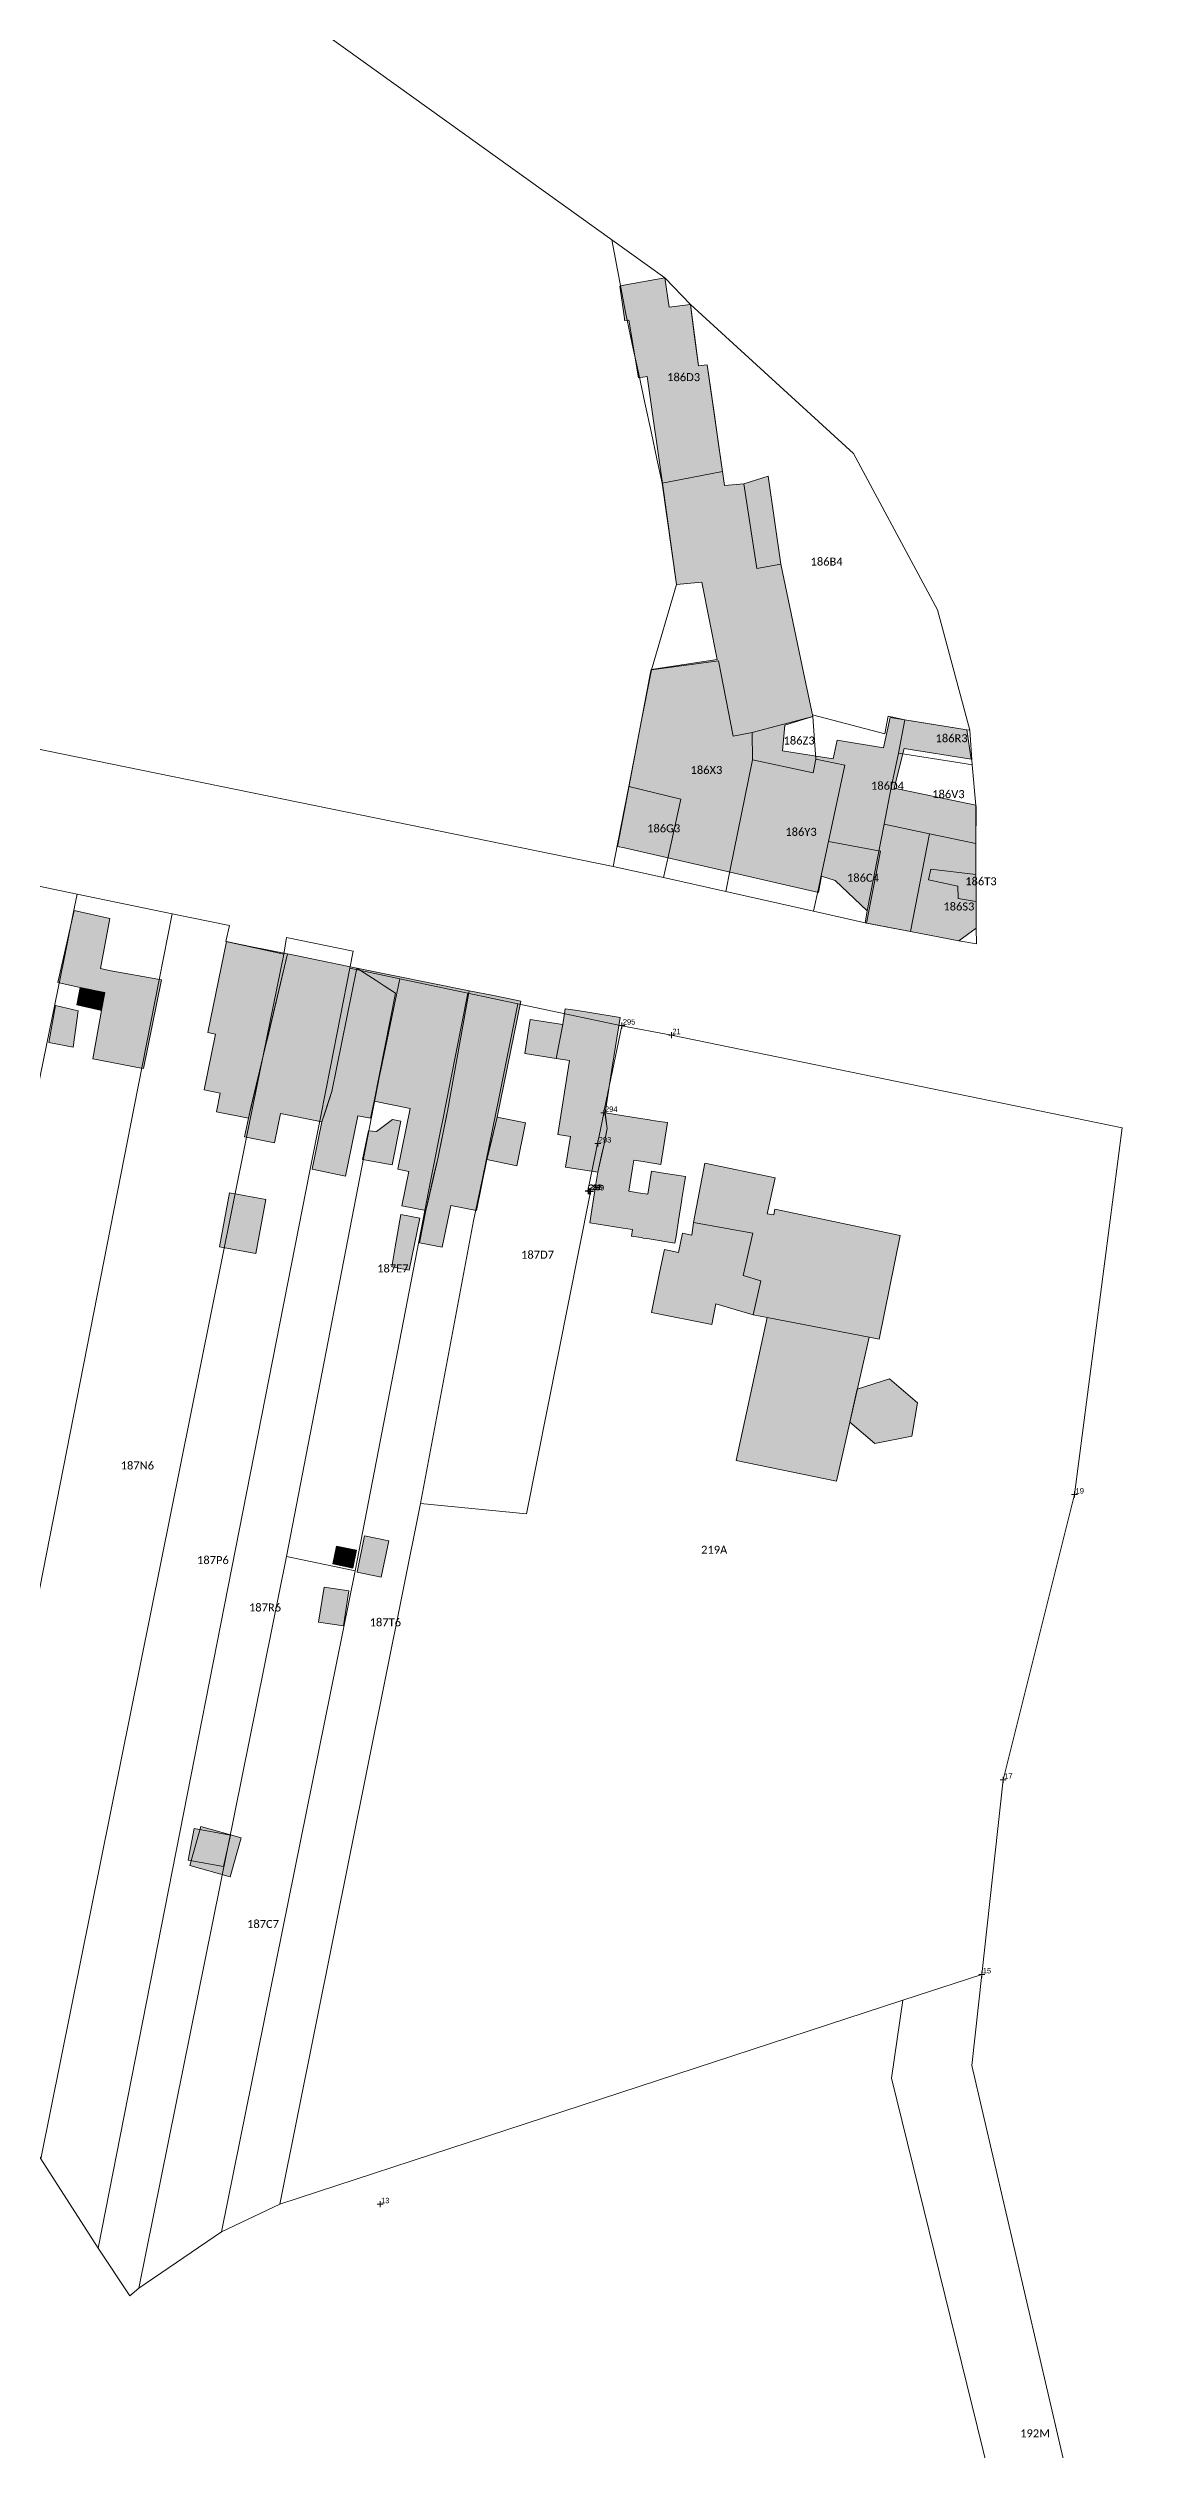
# Model space of a CAD drawing. Header units: metres. Extents: x 113120 to 240396, y 120329 to 242116.
# Drawn here: x 113852.7 to 113962.7, y 121497.3 to 121737.4 of the extents above; entities that cross this region are included whole.
import ezdxf
from ezdxf.enums import TextEntityAlignment as Align

# ---------------------------------------------------------------- set-up
doc = ezdxf.new("R2010")
doc.units = ezdxf.units.M
doc.header["$LTSCALE"] = 3
doc.header["$PDMODE"] = 2
doc.header["$PDSIZE"] = 0.3
doc.layers.get('0').update_dxf_attribs({"lineweight": 0})
for name, color, linetype, lineweight in [('Bpn_CaPa', 78, 'Continuous', 0), ('Bpn_ReBu', 4, 'Continuous', 0), ('Bpt_CaNu', 7, 'Continuous', 0), ('Hachure bâtiment', 11, 'Continuous', 0), ('TopoAlt', 30, 'Continuous', 0), ('TOPOJIS', 5, 'Continuous', 0), ('TopoMat', 5, 'Continuous', 0)]:
    doc.layers.add(name, color=color, linetype=linetype, lineweight=lineweight)
doc.styles.add('Legend', font='')
doc.styles.get("Standard").update_dxf_attribs({"font": 'arial.ttf'})
doc.styles.get('Legend').set_extended_font_data('Calibri')

# ---------------------------------------------------------------- blocks, each defined once
blk = doc.blocks.new('TCPOINT')
at = {"color": 0}
blk.add_point((0, 0), dxfattribs=at)
at = {"layer": 'TopoAlt'}
blk.add_attdef('ALT', text='', height=0.3, dxfattribs=at).set_placement((0.1, -0.1), align=Align.TOP_LEFT)
at = {"layer": 'TopoMat'}
blk.add_attdef('MAT', (0.1, 0.1), '', height=0.3, dxfattribs=at)

msp = doc.modelspace()

# ---------------------------------------------------------------- hatches: boundary and pattern name
at = {"layer": 'Hachure bâtiment'}
h = msp.add_hatch(color=256, dxfattribs=at)
h.dxf.hatch_style = 1
h.paths.add_polyline_path([(113914.75, 121711.55), (113916.87, 121711.8), (113917.67, 121705.68), (113918.55, 121705.77), (113920.27, 121693.72), (113922.22, 121693.88), (113923.5, 121685.4), (113925.92, 121685.85), (113928.18, 121675), (113929.1, 121670.6), (113926.3, 121669.75), (113926.07, 121667.17), (113931.15, 121666.37), (113931.55, 121668.25), (113936.18, 121667.48), (113936.83, 121670.52), (113944.5, 121669.28), (113944.94, 121666.36), (113938.22, 121667.4), (113937.23, 121663.45), (113945.41, 121661.76), (113945.42, 121661.57), (113945.42, 121661.39), (113945.38, 121657.92), (113940.77, 121658.88), (113936.23, 121659.83), (113934.55, 121651.17), (113931.35, 121654.23), (113929.98, 121654.65), (113929.67, 121653), (113910.27, 121657.47), (113909.58, 121657.63), (113910.27, 121661.23), (113912.9, 121675), (113912.95, 121675.32), (113919.55, 121676.32), (113918.03, 121684.05), (113915.47, 121683.8), (113914.23, 121692.97), (113912.55, 121704.6), (113911.67, 121704.48), (113910.72, 121710.23), (113910.3, 121710.2), (113910.27, 121710.4), (113910.24, 121710.63), (113909.82, 121713.63), (113910.23, 121713.72), (113914.32, 121714.48)])
h = msp.add_hatch(color=256, dxfattribs=at)
h.dxf.hatch_style = 1
h.paths.add_polyline_path([(113924.64, 121694.63), (113925.92, 121685.85), (113923.5, 121685.4), (113922.22, 121693.88)], flags=17)
h = msp.add_hatch(color=256, dxfattribs=at)
h.dxf.hatch_style = 1
h.paths.add_polyline_path([(113940.77, 121658.88), (113938.85, 121649.1), (113934.32, 121649.97), (113934.55, 121651.17), (113936.23, 121659.83)])
h = msp.add_hatch(color=256, dxfattribs=at)
h.dxf.hatch_style = 1
h.paths.add_polyline_path([(113945.38, 121657.92), (113945.43, 121649.45), (113943.7, 121648.17), (113938.85, 121649.1), (113940.77, 121658.88)])
h = msp.add_hatch(color=256, dxfattribs=at)
h.dxf.hatch_style = 1
h.paths.add_polyline_path([(113858.87, 121650.4), (113857.92, 121645.43), (113858.78, 121645.2), (113864.02, 121644.28), (113862.22, 121635.42), (113862, 121635.46), (113857.16, 121636.39), (113858.03, 121641.22), (113858.36, 121643), (113855.9, 121643.52), (113853.67, 121644), (113855.3, 121651.2)])
h = msp.add_hatch(color=256, dxfattribs=at)
h.dxf.hatch_style = 1
h.paths.add_polyline_path([(113869.42, 121638.85), (113868.66, 121639.01), (113870.51, 121648.11), (113871.27, 121647.96), (113872.87, 121647.63), (113876.62, 121646.87), (113874.6, 121638.42), (113874.46, 121637.83), (113873.14, 121632.29), (113872.71, 121630.46), (113869.51, 121631.1), (113869.89, 121632.96), (113868.29, 121633.28)])
h = msp.add_hatch(color=256, dxfattribs=at)
h.dxf.hatch_style = 1
h.paths.add_polyline_path([(113880.05, 121630.07), (113875.91, 121630.91), (113875.31, 121627.99), (113872.33, 121628.6), (113872.71, 121630.46), (113872.96, 121631.51), (113876.62, 121646.87), (113877.62, 121646.67), (113879.05, 121646.38), (113883.55, 121645.46), (113881.03, 121633.11)])
h = msp.add_hatch(color=256, dxfattribs=at)
h.dxf.hatch_style = 1
h.paths.add_polyline_path([(113887.41, 121642.94), (113885.27, 121632.14), (113884.92, 121630.44), (113883.63, 121630.7), (113882.4, 121624.66), (113879.09, 121625.34), (113880.05, 121630.07), (113880.34, 121630.95), (113880.46, 121631.34), (113881.03, 121633.11), (113883.55, 121645.46), (113885.47, 121644.21), (113886.27, 121643.69)])
h = msp.add_hatch(color=256, dxfattribs=at)
h.dxf.hatch_style = 1
h.paths.add_polyline_path([(113887.41, 121642.94), (113886.27, 121643.69), (113885.47, 121644.21), (113883.55, 121645.46), (113894.78, 121643.18), (113892.6, 121631.16), (113892.5, 121630.67), (113891.65, 121626.54), (113891.21, 121624.61), (113890.44, 121621.22), (113888.05, 121621.7), (113888.74, 121625.12), (113887.65, 121625.34), (113888.88, 121631.41), (113885.27, 121632.14)])
h = msp.add_hatch(color=256, dxfattribs=at)
h.dxf.hatch_style = 1
h.paths.add_polyline_path([(113858.36, 121643), (113858.03, 121641.22), (113855.55, 121641.77), (113855.9, 121643.52)], flags=17)
h = msp.add_hatch(color=256, dxfattribs=at)
h.dxf.hatch_style = 1
h.paths.add_polyline_path([(113896.85, 121627.61), (113896.54, 121626.31), (113895.5, 121621.21), (113892.92, 121621.73), (113892.07, 121617.54), (113889.79, 121618), (113890.44, 121621.22), (113890.66, 121622.19), (113891.65, 121626.54), (113892.6, 121631.16), (113894.78, 121643.18), (113897.18, 121642.7), (113899.92, 121642.14), (113897.57, 121630.55)])
h = msp.add_hatch(color=256, dxfattribs=at)
h.dxf.hatch_style = 1
h.paths.add_polyline_path([(113855.7, 121641.2), (113855.18, 121637.55), (113852.75, 121638.03), (113853.42, 121641.72)])
h = msp.add_hatch(color=256, dxfattribs=at)
h.dxf.hatch_style = 1
h.paths.add_polyline_path([(113900.33, 121636.91), (113900.86, 121640.32), (113904.12, 121639.81), (113903.45, 121636.42)])
h = msp.add_hatch(color=256, dxfattribs=at)
h.dxf.hatch_style = 1
h.paths.add_polyline_path([(113907.61, 121625.06), (113904.4, 121625.57), (113904.88, 121628.63), (113903.63, 121628.83), (113904.79, 121636.21), (113903.45, 121636.42), (113904.12, 121639.81), (113904.37, 121641.4), (113904.87, 121641.32), (113905.58, 121641.21), (113906.83, 121641.01), (113909.84, 121640.53), (113909.06, 121635.54), (113908.34, 121630.99), (113908.4, 121630.55), (113908.56, 121629.43), (113908.3, 121628.1), (113908.25, 121627.86)])
h = msp.add_hatch(color=256, dxfattribs=at)
h.dxf.hatch_style = 1
h.paths.add_polyline_path([(113897.57, 121630.55), (113900.39, 121629.98), (113899.52, 121625.7), (113896.54, 121626.31)])
h = msp.add_hatch(color=256, dxfattribs=at)
h.dxf.hatch_style = 1
h.paths.add_polyline_path([(113916.02, 121622.31), (113915.69, 121620.22), (113915.44, 121618.62), (113915.33, 121617.97), (113912.74, 121618.38), (113912.15, 121618.47), (113911.94, 121618.51), (113910.97, 121618.66), (113911.07, 121619.31), (113910.14, 121619.45), (113906.81, 121619.98), (113907.39, 121623.67), (113907.61, 121625.06), (113907.82, 121625.97), (113908, 121626.76), (113908.25, 121627.86), (113908.56, 121629.43), (113908.34, 121630.99), (113911.87, 121630.43), (113912.8, 121630.28), (113912.93, 121630.26), (113913.77, 121630.13), (113914.57, 121630.01), (113913.92, 121625.83), (113913.11, 121625.95), (113912.14, 121626.11), (113911.21, 121626.25), (113911.09, 121625.46), (113910.72, 121623.14), (113911.65, 121623), (113912.62, 121622.84), (113912.99, 121625.16), (113913.79, 121625.03), (113914.19, 121624.97), (113916.38, 121624.62), (113916.22, 121623.58), (113916.03, 121622.38)])
h = msp.add_hatch(color=256, dxfattribs=at)
h.dxf.hatch_style = 1
h.paths.add_polyline_path([(113887.95, 121630.15), (113887.07, 121625.8), (113884.12, 121626.33), (113884.71, 121629.17), (113885.52, 121629.12), (113887.1, 121630.32)], flags=17)
h = msp.add_hatch(color=256, dxfattribs=at)
h.dxf.hatch_style = 1
h.paths.add_polyline_path([(113925.35, 121624.5), (113924.55, 121620.88), (113925.22, 121620.8), (113925.32, 121621.35), (113937.82, 121618.72), (113935.75, 121608.37), (113934.73, 121608.56), (113924.55, 121610.53), (113923.15, 121610.8), (113923.9, 121614.2), (113922.15, 121614.72), (113923.12, 121618.95), (113917.18, 121620.03), (113918.3, 121625.95)])
h = msp.add_hatch(color=256, dxfattribs=at)
h.dxf.hatch_style = 1
h.paths.add_polyline_path([(113870.8, 121622.99), (113874.44, 121622.32), (113873.44, 121616.91), (113869.8, 121617.58)])
h = msp.add_hatch(color=256, dxfattribs=at)
h.dxf.hatch_style = 1
h.paths.add_polyline_path([(113889.82, 121620.45), (113888.78, 121615.25), (113887.02, 121615.6), (113887.37, 121617.58), (113887.95, 121620.83)])
h = msp.add_hatch(color=256, dxfattribs=at)
h.dxf.hatch_style = 1
h.paths.add_polyline_path([(113923.15, 121610.8), (113919.42, 121611.9), (113919, 121609.82), (113913, 121611.03), (113913.83, 121615.16), (113914.28, 121617.31), (113915.68, 121617.02), (113916.09, 121618.96), (113917.02, 121618.76), (113917.18, 121620.03), (113923.12, 121618.95), (113922.15, 121614.72), (113923.9, 121614.2)])
h = msp.add_hatch(color=256, dxfattribs=at)
h.dxf.hatch_style = 1
h.paths.add_polyline_path([(113934.73, 121608.56), (113931.47, 121594.17), (113921.43, 121596.23), (113924.55, 121610.53)])
h = msp.add_hatch(color=256, dxfattribs=at)
h.dxf.hatch_style = 1
h.paths.add_polyline_path([(113936.78, 121604.38), (113939.55, 121601.99), (113939, 121598.67), (113935.31, 121597.93), (113932.81, 121600.07), (113933.55, 121603.35)])
h = msp.add_hatch(color=256, dxfattribs=at)
h.dxf.hatch_style = 1
h.paths.add_polyline_path([(113883.5, 121587.25), (113883.13, 121585.47), (113881.15, 121585.88), (113881.5, 121587.65)])
h = msp.add_hatch(color=256, dxfattribs=at)
h.dxf.hatch_style = 1
h.paths.add_polyline_path([(113886.72, 121588.2), (113885.98, 121584.57), (113883.57, 121585.05), (113884.32, 121588.68)])
h = msp.add_hatch(color=256, dxfattribs=at)
h.dxf.hatch_style = 1
h.paths.add_polyline_path([(113882.73, 121583.2), (113882.22, 121579.68), (113879.72, 121580.05), (113880.27, 121583.57)])
h = msp.add_hatch(color=256, dxfattribs=at)
h.dxf.hatch_style = 1
h.paths.add_polyline_path([(113870.9, 121558.77), (113870.22, 121555.65), (113866.67, 121556.28), (113867.3, 121559.43)])
h = msp.add_hatch(color=256, dxfattribs=at)
h.dxf.hatch_style = 1
h.paths.add_polyline_path([(113870.89, 121554.61), (113866.85, 121555.74), (113867.95, 121559.62), (113871.98, 121558.49)])

# ---------------------------------------------------------------- linework, layer by layer
at = {"layer": 'Bpn_CaPa'}
msp.add_lwpolyline([(113865.68, 121749.4), (113909.02, 121718.28), (113910.38, 121711.03), (113911.06, 121707.84), (113911.71, 121704.83), (113912.32, 121701.98), (113912.94, 121699.12), (113913.53, 121696.36), (113914.05, 121693.93), (113915.47, 121683.8), (113912.98, 121675.28), (113912.03, 121670.4), (113910.71, 121663.61), (113909.59, 121657.84), (113909.16, 121655.63), (113829.04, 121671.99)], dxfattribs=at)
for points in [[(113909.02, 121718.28), (113914.32, 121714.48), (113916.87, 121711.8), (113917.26, 121708.83), (113917.67, 121705.68), (113918.55, 121705.77), (113918.9, 121703.28), (113919.3, 121700.52), (113919.68, 121697.84), (113920.07, 121695.09), (113914.05, 121693.93), (113913.53, 121696.36), (113912.94, 121699.12), (113912.32, 121701.98), (113911.71, 121704.83), (113911.06, 121707.84), (113910.38, 121711.03), (113909.02, 121718.28)], [(113929.1, 121670.6), (113923.04, 121669), (113921.13, 121668.66), (113919.68, 121676.19), (113912.98, 121675.28), (113915.47, 121683.8), (113914.05, 121693.93), (113920.07, 121695.09), (113919.68, 121697.84), (113919.3, 121700.52), (113918.9, 121703.28), (113918.55, 121705.77), (113917.67, 121705.68), (113917.26, 121708.83), (113916.87, 121711.8), (113933.18, 121696.92), (113941.57, 121681.28), (113944.79, 121669.23), (113944.5, 121669.28), (113938.31, 121670.28), (113936.65, 121670.65), (113936.31, 121668.88), (113929.06, 121670.78), (113929.1, 121670.6)], [(113914.18, 121654.52), (113914.67, 121656.71), (113915.93, 121662.35), (113910.71, 121663.61), (113912.03, 121670.4), (113912.98, 121675.28), (113919.68, 121676.19), (113921.13, 121668.66), (113923.04, 121669), (113923.07, 121666.27), (113920.86, 121655.32), (113920.42, 121653.1), (113914.18, 121654.52)], [(113929.42, 121666.36), (113929.15, 121664.99), (113923.07, 121666.27), (113923.04, 121669), (113929.1, 121670.6), (113929.42, 121666.36)], [(113937.66, 121666.96), (113936.95, 121663.52), (113936.23, 121659.83), (113940.78, 121658.88), (113938.85, 121649.1), (113934.48, 121649.95), (113934.71, 121651.14), (113935.86, 121657.14), (113930.67, 121658.11), (113932.29, 121665.75), (113929.42, 121666.36), (113929.1, 121670.6), (113929.06, 121670.78), (113936.31, 121668.88), (113936.65, 121670.65), (113938.31, 121670.28), (113937.66, 121666.96)], [(113937.66, 121666.96), (113938.31, 121670.28), (113944.5, 121669.28), (113944.79, 121669.23), (113945.04, 121665.77), (113944.04, 121665.93), (113937.66, 121666.96)], [(113937.66, 121666.96), (113944.04, 121665.93), (113945.04, 121665.77), (113945.39, 121661.72), (113945.39, 121657.92), (113940.78, 121658.88), (113936.23, 121659.83), (113936.95, 121663.52), (113937.66, 121666.96)], [(113930.67, 121658.11), (113929.9, 121654.54), (113929.67, 121653.43), (113929.18, 121651.14), (113920.42, 121653.1), (113920.86, 121655.32), (113923.07, 121666.27), (113929.15, 121664.99), (113929.42, 121666.36), (113932.29, 121665.75), (113930.67, 121658.11)], [(113914.18, 121654.52), (113909.16, 121655.63), (113909.59, 121657.84), (113910.71, 121663.61), (113915.93, 121662.35), (113914.67, 121656.71), (113914.18, 121654.52)], [(113930.67, 121658.11), (113935.86, 121657.14), (113934.71, 121651.14), (113934.48, 121649.95), (113934.32, 121649.98), (113929.18, 121651.14), (113929.67, 121653.43), (113929.9, 121654.54), (113930.67, 121658.11)], [(113945.39, 121657.92), (113945.4, 121654.82), (113940.9, 121655.35), (113940.68, 121654.27), (113943.61, 121653.66), (113943.64, 121652.42), (113945.43, 121652.12), (113945.43, 121649.45), (113945.45, 121647.89), (113943.7, 121648.17), (113938.85, 121649.1), (113940.78, 121658.88), (113945.39, 121657.92)], [(113835, 121604.73), (113839.92, 121630.27), (113841.57, 121638.8), (113844.46, 121653.85), (113844.71, 121655.13), (113855.59, 121652.86), (113855.33, 121651.59), (113854.21, 121646.06), (113852.52, 121637.74), (113851, 121630.24), (113845.41, 121602.61), (113835, 121604.73)], [(113945.43, 121652.12), (113943.64, 121652.42), (113943.61, 121653.66), (113940.68, 121654.27), (113940.9, 121655.35), (113945.4, 121654.82), (113945.42, 121652.68), (113945.43, 121652.12)], [(113827.88, 121606.18), (113829.03, 121605.94), (113828.07, 121601.55), (113846.39, 121597.82), (113847.35, 121602.21), (113845.41, 121602.61), (113851, 121630.24), (113852.52, 121637.74), (113854.21, 121646.06), (113855.33, 121651.59), (113855.59, 121652.86), (113865.08, 121650.89), (113863.79, 121644.29), (113861.3, 121631.59), (113848.16, 121564.62), (113821.33, 121570.94), (113827.88, 121606.18)], [(113851.97, 121526.4), (113843.63, 121540.08), (113848.16, 121564.62), (113861.3, 121631.59), (113863.79, 121644.29), (113865.08, 121650.89), (113870.81, 121649.71), (113870.44, 121648.1), (113876.24, 121646.86), (113872.47, 121628.39), (113871.17, 121621.92), (113869.95, 121615.79), (113851.97, 121526.4)], [(113857.7, 121517.48), (113851.97, 121526.4), (113869.95, 121615.79), (113871.17, 121621.92), (113872.47, 121628.39), (113876.24, 121646.86), (113876.5, 121648.52), (113883.18, 121647.14), (113882.84, 121645.45), (113880.9, 121635.6), (113879.9, 121630.53), (113878.85, 121625.18), (113857.7, 121517.48)], [(113861.77, 121513.47), (113860.84, 121512.71), (113857.7, 121517.48), (113878.85, 121625.18), (113879.9, 121630.53), (113880.9, 121635.6), (113882.84, 121645.45), (113887.82, 121644.39), (113885.93, 121635.3), (113885.81, 121634.69), (113876.5, 121586.62), (113861.77, 121513.47)], [(113899.64, 121641.9), (113897.74, 121632.42), (113896.14, 121624.6), (113895.2, 121620.2), (113889.89, 121591.94), (113875.86, 121521.87), (113870, 121519.12), (113883.37, 121585.2), (113890.91, 121624.17), (113891.14, 121625.33), (113891.94, 121629.34), (113892.09, 121630.13), (113892.87, 121634.03), (113894.64, 121642.94), (113899.64, 121641.9)], [(113887.82, 121644.39), (113894.64, 121642.94), (113892.87, 121634.03), (113892.09, 121630.13), (113891.94, 121629.34), (113891.14, 121625.33), (113890.91, 121624.17), (113883.37, 121585.2), (113876.5, 121586.62), (113885.81, 121634.69), (113885.93, 121635.3), (113887.82, 121644.39)], [(113899.64, 121641.9), (113904.37, 121640.88), (113910.01, 121639.7), (113908.3, 121631.37), (113908.22, 121630.98), (113907.85, 121629.16), (113907.6, 121627.93), (113907.39, 121626.91), (113906.63, 121623.19), (113906.89, 121623.13), (113906.82, 121622.75), (113900.5, 121590.89), (113889.89, 121591.94), (113895.2, 121620.2), (113896.14, 121624.6), (113897.74, 121632.42), (113899.64, 121641.9)], [(113875.86, 121521.87), (113889.89, 121591.94), (113900.5, 121590.89), (113906.82, 121622.75), (113906.89, 121623.13), (113906.63, 121623.19), (113907.39, 121626.91), (113907.6, 121627.93), (113907.85, 121629.16), (113908.22, 121630.98), (113908.3, 121631.37), (113910.01, 121639.7), (113914.97, 121638.75), (113960.02, 121629.47), (113955.26, 121592.82), (113948.13, 121564.31), (113945.99, 121544.85), (113938.1, 121542.27), (113875.86, 121521.87)], [(113861.77, 121513.47), (113876.5, 121586.62), (113883.37, 121585.2), (113870, 121519.12), (113861.77, 121513.47)], [(113958.2, 121393.99), (113952.09, 121392.62), (113954.6, 121434.4), (113954.48, 121450.28), (113953.08, 121468.95), (113936.96, 121534.48), (113938.1, 121542.27), (113945.99, 121544.85), (113944.98, 121535.75), (113960.4, 121469.5), (113962.69, 121451.53), (113961.54, 121435.02), (113958.2, 121393.99)]]:
    msp.add_lwpolyline(points, close=True, dxfattribs=at)
at = {"layer": 'Bpn_ReBu'}
for points in [[(113914.75, 121711.55), (113916.87, 121711.8), (113917.67, 121705.68), (113918.55, 121705.77), (113920.27, 121693.72), (113922.22, 121693.88), (113923.5, 121685.4), (113925.92, 121685.85), (113928.18, 121675), (113929.1, 121670.6), (113926.3, 121669.75), (113926.07, 121667.17), (113931.15, 121666.37), (113931.55, 121668.25), (113936.18, 121667.48), (113936.83, 121670.52), (113944.5, 121669.28), (113944.94, 121666.36), (113938.22, 121667.4), (113937.23, 121663.45), (113945.41, 121661.76), (113945.42, 121661.57), (113945.42, 121661.39), (113945.38, 121657.92), (113940.77, 121658.88), (113936.23, 121659.83), (113934.55, 121651.17), (113931.35, 121654.23), (113929.98, 121654.65), (113929.67, 121653), (113910.27, 121657.47), (113909.58, 121657.63), (113910.27, 121661.23), (113912.9, 121675), (113912.95, 121675.32), (113919.55, 121676.32), (113918.03, 121684.05), (113915.47, 121683.8), (113914.23, 121692.97), (113912.55, 121704.6), (113911.67, 121704.48), (113910.72, 121710.23), (113910.3, 121710.2), (113910.27, 121710.4), (113910.24, 121710.63), (113909.82, 121713.63), (113910.23, 121713.72), (113914.32, 121714.48), (113914.75, 121711.55)], [(113924.64, 121694.63), (113925.92, 121685.85), (113923.5, 121685.4), (113922.22, 121693.88), (113924.64, 121694.63)], [(113940.77, 121658.88), (113938.85, 121649.1), (113934.32, 121649.97), (113934.55, 121651.17), (113936.23, 121659.83), (113940.77, 121658.88)], [(113945.38, 121657.92), (113945.43, 121649.45), (113943.7, 121648.17), (113938.85, 121649.1), (113940.77, 121658.88), (113945.38, 121657.92)], [(113858.87, 121650.4), (113857.92, 121645.43), (113858.78, 121645.2), (113864.02, 121644.28), (113862.22, 121635.42), (113862, 121635.46), (113857.16, 121636.39), (113858.03, 121641.22), (113858.36, 121643), (113855.9, 121643.52), (113853.67, 121644), (113855.3, 121651.2), (113858.87, 121650.4)], [(113869.42, 121638.85), (113868.66, 121639.01), (113870.51, 121648.11), (113871.27, 121647.96), (113872.87, 121647.63), (113876.62, 121646.87), (113874.6, 121638.42), (113874.46, 121637.83), (113873.14, 121632.29), (113872.71, 121630.46), (113869.51, 121631.1), (113869.89, 121632.96), (113868.29, 121633.28), (113869.42, 121638.85)], [(113880.05, 121630.07), (113875.91, 121630.91), (113875.31, 121627.99), (113872.33, 121628.6), (113872.71, 121630.46), (113872.96, 121631.51), (113876.62, 121646.87), (113877.62, 121646.67), (113879.05, 121646.38), (113883.55, 121645.46), (113881.03, 121633.11), (113880.05, 121630.07)], [(113887.41, 121642.94), (113885.27, 121632.14), (113884.92, 121630.44), (113883.63, 121630.7), (113882.4, 121624.66), (113879.09, 121625.34), (113880.05, 121630.07), (113880.34, 121630.95), (113880.46, 121631.34), (113881.03, 121633.11), (113883.55, 121645.46), (113885.47, 121644.21), (113886.27, 121643.69), (113887.41, 121642.94)], [(113887.41, 121642.94), (113886.27, 121643.69), (113885.47, 121644.21), (113883.55, 121645.46), (113894.78, 121643.18), (113892.6, 121631.16), (113892.5, 121630.67), (113891.65, 121626.54), (113891.21, 121624.61), (113890.44, 121621.22), (113888.05, 121621.7), (113888.74, 121625.12), (113887.65, 121625.34), (113888.88, 121631.41), (113885.27, 121632.14), (113887.41, 121642.94)], [(113858.36, 121643), (113858.03, 121641.22), (113855.55, 121641.77), (113855.9, 121643.52), (113858.36, 121643)], [(113896.85, 121627.61), (113896.54, 121626.31), (113895.5, 121621.21), (113892.92, 121621.73), (113892.07, 121617.54), (113889.79, 121618), (113890.44, 121621.22), (113890.66, 121622.19), (113891.65, 121626.54), (113892.6, 121631.16), (113894.78, 121643.18), (113897.18, 121642.7), (113899.92, 121642.14), (113897.57, 121630.55), (113896.85, 121627.61)], [(113855.7, 121641.2), (113855.18, 121637.55), (113852.75, 121638.03), (113853.42, 121641.72), (113855.7, 121641.2)], [(113900.33, 121636.91), (113900.86, 121640.32), (113904.12, 121639.81), (113903.45, 121636.42), (113900.33, 121636.91)], [(113907.61, 121625.06), (113904.4, 121625.57), (113904.88, 121628.63), (113903.63, 121628.83), (113904.79, 121636.21), (113903.45, 121636.42), (113904.12, 121639.81), (113904.37, 121641.4), (113904.87, 121641.32), (113905.58, 121641.21), (113906.83, 121641.01), (113909.84, 121640.53), (113909.06, 121635.54), (113908.34, 121630.99), (113908.4, 121630.55), (113908.56, 121629.43), (113908.3, 121628.1), (113908.25, 121627.86), (113907.61, 121625.06)], [(113897.57, 121630.55), (113900.39, 121629.98), (113899.52, 121625.7), (113896.54, 121626.31), (113897.57, 121630.55)], [(113916.02, 121622.31), (113915.69, 121620.22), (113915.44, 121618.62), (113915.33, 121617.97), (113912.74, 121618.38), (113912.15, 121618.47), (113911.94, 121618.51), (113910.97, 121618.66), (113911.07, 121619.31), (113910.14, 121619.45), (113906.81, 121619.98), (113907.39, 121623.67), (113907.61, 121625.06), (113907.82, 121625.97), (113908, 121626.76), (113908.25, 121627.86), (113908.56, 121629.43), (113908.34, 121630.99), (113911.87, 121630.43), (113912.8, 121630.28), (113912.93, 121630.26), (113913.77, 121630.13), (113914.57, 121630.01), (113913.92, 121625.83), (113913.11, 121625.95), (113912.14, 121626.11), (113911.21, 121626.25), (113911.09, 121625.46), (113910.72, 121623.14), (113911.65, 121623), (113912.62, 121622.84), (113912.99, 121625.16), (113913.79, 121625.03), (113914.19, 121624.97), (113916.38, 121624.62), (113916.22, 121623.58), (113916.03, 121622.38), (113916.02, 121622.31)], [(113887.95, 121630.15), (113887.07, 121625.8), (113884.12, 121626.33), (113884.71, 121629.17), (113885.52, 121629.12), (113887.1, 121630.32), (113887.95, 121630.15)], [(113925.35, 121624.5), (113924.55, 121620.88), (113925.22, 121620.8), (113925.32, 121621.35), (113937.82, 121618.72), (113935.75, 121608.37), (113934.73, 121608.56), (113924.55, 121610.53), (113923.15, 121610.8), (113923.9, 121614.2), (113922.15, 121614.72), (113923.12, 121618.95), (113917.18, 121620.03), (113918.3, 121625.95), (113925.35, 121624.5)], [(113870.8, 121622.99), (113874.44, 121622.32), (113873.44, 121616.91), (113869.8, 121617.58), (113870.8, 121622.99)], [(113889.82, 121620.45), (113888.78, 121615.25), (113887.02, 121615.6), (113887.37, 121617.58), (113887.95, 121620.83), (113889.82, 121620.45)], [(113923.15, 121610.8), (113919.42, 121611.9), (113919, 121609.82), (113913, 121611.03), (113913.83, 121615.16), (113914.28, 121617.31), (113915.68, 121617.02), (113916.09, 121618.96), (113917.02, 121618.76), (113917.18, 121620.03), (113923.12, 121618.95), (113922.15, 121614.72), (113923.9, 121614.2), (113923.15, 121610.8)], [(113934.73, 121608.56), (113931.47, 121594.17), (113921.43, 121596.23), (113924.55, 121610.53), (113934.73, 121608.56)], [(113936.78, 121604.38), (113939.55, 121601.99), (113939, 121598.67), (113935.31, 121597.93), (113932.81, 121600.07), (113933.55, 121603.35), (113936.78, 121604.38)], [(113883.5, 121587.25), (113883.13, 121585.47), (113881.15, 121585.88), (113881.5, 121587.65), (113883.5, 121587.25)], [(113886.72, 121588.2), (113885.98, 121584.57), (113883.57, 121585.05), (113884.32, 121588.68), (113886.72, 121588.2)], [(113882.73, 121583.2), (113882.22, 121579.68), (113879.72, 121580.05), (113880.27, 121583.57), (113882.73, 121583.2)], [(113870.9, 121558.77), (113870.22, 121555.65), (113866.67, 121556.28), (113867.3, 121559.43), (113870.9, 121558.77)], [(113870.89, 121554.61), (113866.85, 121555.74), (113867.95, 121559.62), (113871.98, 121558.49), (113870.89, 121554.61)]]:
    msp.add_lwpolyline(points, close=True, dxfattribs=at)

# ---------------------------------------------------------------- block references
at = {"layer": 'TOPOJIS'}
ref = msp.add_blockref('TCPOINT', (113910.02, 121639.71), dxfattribs=at)
ref.add_attrib('MAT', '295', (113910.12, 121639.81), dxfattribs={"layer": 'TopoMat', "height": 0.54})
ref = msp.add_blockref('TCPOINT', (113914.97, 121638.75), dxfattribs=at)
ref.add_attrib('MAT', '21', (113915.07, 121638.85), dxfattribs={"layer": 'TopoMat', "height": 0.54})
ref = msp.add_blockref('TCPOINT', (113908.23, 121630.98), dxfattribs=at)
ref.add_attrib('MAT', '294', (113908.33, 121631.08), dxfattribs={"layer": 'TopoMat', "height": 0.54})
ref = msp.add_blockref('TCPOINT', (113907.61, 121627.92), dxfattribs=at)
ref.add_attrib('MAT', '293', (113907.71, 121628.02), dxfattribs={"layer": 'TopoMat', "height": 0.54})
ref = msp.add_blockref('TCPOINT', (113906.64, 121623.19), dxfattribs=at)
ref.add_attrib('MAT', '292', (113906.74, 121623.29), dxfattribs={"layer": 'TopoMat', "height": 0.54})
ref = msp.add_blockref('TCPOINT', (113906.64, 121623.17), dxfattribs=at)
ref.add_attrib('MAT', '291', (113906.74, 121623.27), dxfattribs={"layer": 'TopoMat', "height": 0.54})
ref = msp.add_blockref('TCPOINT', (113906.76, 121623.17), dxfattribs=at)
ref.add_attrib('MAT', '290', (113906.86, 121623.27), dxfattribs={"layer": 'TopoMat', "height": 0.54})
ref = msp.add_blockref('TCPOINT', (113906.9, 121623.13), dxfattribs=at)
ref.add_attrib('MAT', '289', (113907, 121623.23), dxfattribs={"layer": 'TopoMat', "height": 0.54})
ref = msp.add_blockref('TCPOINT', (113955.26, 121592.82), dxfattribs=at)
ref.add_attrib('MAT', '19', (113955.36, 121592.92), dxfattribs={"layer": 'TopoMat', "height": 0.54})
ref = msp.add_blockref('TCPOINT', (113948.13, 121564.31), dxfattribs=at)
ref.add_attrib('MAT', '17', (113948.23, 121564.41), dxfattribs={"layer": 'TopoMat', "height": 0.54})
ref = msp.add_blockref('TCPOINT', (113945.99, 121544.85), dxfattribs=at)
ref.add_attrib('MAT', '15', (113946.09, 121544.95), dxfattribs={"layer": 'TopoMat', "height": 0.54})
ref = msp.add_blockref('TCPOINT', (113885.86, 121521.87), dxfattribs=at)
ref.add_attrib('MAT', '13', (113885.96, 121521.97), dxfattribs={"layer": 'TopoMat', "height": 0.54})

# ---------------------------------------------------------------- texts
at = {"layer": 'Bpt_CaNu', "char_height": 0.8, "attachment_point": 7, "style": 'Legend'}
for s, insert in [('186D3', (113914.55, 121704.13)), ('186B4', (113928.88, 121685.69)), ('186R3', (113941.37, 121668.03)), ('186Z3', (113926.18, 121667.8)), ('186X3', (113916.89, 121664.86)), ('186D4', (113934.92, 121663.28)), ('186V3', (113941.04, 121662.44)), ('186G3', (113912.55, 121659.02)), ('186Y3', (113926.36, 121658.67)), ('186C4', (113932.52, 121654.08)), ('186T3', (113944.34, 121653.73)), ('186S3', (113942.15, 121651.21)), ('187D7', (113899.95, 121616.39)), ('187E7', (113885.57, 121615.02)), ('187N6', (113859.94, 121595.32)), ('219A', (113917.94, 121586.9)), ('187P6', (113867.57, 121585.86)), ('187R6', (113872.76, 121581.12)), ('187T6', (113884.82, 121579.64)), ('187C7', (113872.57, 121549.48)), ('192M', (113949.83, 121498.56))]:
    msp.add_mtext(s, dxfattribs=dict(at, insert=insert))

doc.saveas('drawing.dxf')
